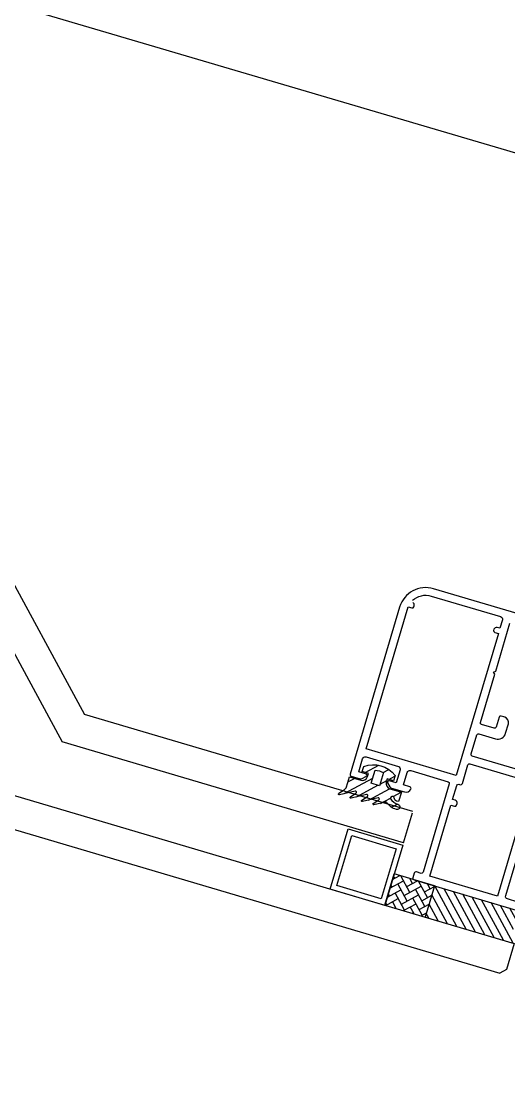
# Model space of a CAD drawing. Header units: millimetres. Extents: x 62878 to 70819, y -67946 to -61850.
# Drawn here: x 67040.34 to 67049.31, y -67031.06 to -67011.67 of the extents above; entities that cross this region are included whole.
import ezdxf

# ---------------------------------------------------------------- set-up
doc = ezdxf.new("R2010")
doc.units = ezdxf.units.MM
doc.layers.add('DOGRAMA', color=171, linetype='Continuous', lineweight=0)
doc.layers.add('DOĞRAMA-yeni', color=40, linetype='Continuous')
doc.layers.add('ÇATI K', color=254, linetype='Continuous')

# ---------------------------------------------------------------- blocks, each defined once
blk = doc.blocks.new('SPANDREL 98')
at = {"layer": 'DOĞRAMA-yeni', "color": 122, "lineweight": -2}
for p, q in [((46272.91855278611, 27296.66940725674), (46178.74697526782, 27268.83141178674)), ((46272.99254902167, 27296.06564856561), (46179.01278533634, 27268.28428747964)), ((46193.43837031834, 27285.50592054491), (46186.65789308209, 27273.04398574285)), ((46193.84662914369, 27285.00085523569), (46187.06615190742, 27272.53892043358)), ((46180.61575734126, 27271.26000264603), (46186.65789308209, 27273.04398574285)), ((46180.78566049333, 27270.68456114689), (46187.06615190742, 27272.53892043358)), ((46180.78566049333, 27270.68456114689), (46180.62266106359, 27271.23662057056)), ((46178.74697526782, 27268.83141178674), (46178.88856122789, 27268.35187720413)), ((46178.88856122786, 27268.35187720413), (46179.01278533634, 27268.28428747964))]:
    blk.add_line(p, q, dxfattribs=at)
for points in [[(46181.12670708141, 27269.52947745648), (46182.13372970487, 27269.82680797262), (46181.8052502775, 27270.93932820426), (46180.79822765404, 27270.64199768812)], [(46181.19429680593, 27269.65370156503), (46182.00950559635, 27269.89439769711), (46181.737660553, 27270.81510409573), (46180.9224517626, 27270.57440796361)]]:
    blk.add_lwpolyline(points, close=True, dxfattribs=at)

msp = doc.modelspace()

# ---------------------------------------------------------------- hatches: boundary and pattern name
at = {"layer": 'DOGRAMA', "lineweight": -2}
h = msp.add_hatch(dxfattribs=at)
h.set_pattern_fill('ANSI31', color=256, scale=0.05, angle=343.5027534101681, style=0)
h.set_pattern_definition([(28.49895813237898, (66948.84403306528, -66984.1497332581), (-0.075746416285702, 0.1395135940325284), [])])
edge = h.paths.add_edge_path(flags=16)
edge.add_arc((67046.81678841545, -67025.86678434149), 0.3999999981647205, 61.961998983642616, 85.03591704880722, ccw=False)
edge.add_line((67047.00481124186, -67025.5137299331), (67046.9332581711, -67025.75527292598))
edge.add_line((67046.9332581711, -67025.75527292598), (67046.77984783886, -67025.70982768132))
edge.add_line((67046.77984783886, -67025.70982768132), (67046.85140091143, -67025.46828468822))
edge = h.paths.add_edge_path()
edge.add_arc((67046.81678841545, -67025.86678434398), 0.5000000005864892, 36.629060508742384, 110.36885580011071, ccw=False)
edge.add_line((67047.2180458988, -67025.56846834936), (67047.1896426208, -67025.6643498066))
edge.add_line((67047.1896426208, -67025.6643498066), (67047.07458487204, -67025.63026587282))
edge.add_line((67047.07458487204, -67025.63026587282), (67047.05754290565, -67025.68779474696))
edge.add_arc((67047.15342436274, -67025.71619802462), 0.09999999997733701, 163.4989583263401, 253.4989583263401)
edge.add_line((67047.12502108508, -67025.81207948171), (67047.33596028943, -67025.87456669346))
edge.add_line((67047.33596028943, -67025.87456669346), (67047.28483439019, -67026.04715331635))
edge.add_line((67047.28483439019, -67026.04715331635), (67047.24698097026, -67026.03593987424))
edge.add_arc((67047.26544310137, -67025.97361692763), 0.06499999968984951, 185.0896221568756, 253.49895766992728, ccw=False)
edge.add_arc((67047.16813884566, -67025.98228333668), 0.03268943077768034, 5.089622427971816, 198.9292371075967)
edge.add_arc((67047.3138292528, -67025.90062502143), 0.1992591644445912, 207.5827366478381, 257.8486438071809)
edge.add_arc((67047.25641372704, -67026.14299498567), 0.05002797728339942, -105.52888305665408, 71.98435323016719, ccw=False)
edge.add_arc((67047.32975862394, -67025.87970285024), 0.3233450414759564, 215.1132952658604, 254.43960542047319, ccw=False)
edge.add_arc((67047.04889679451, -67026.0771932306), 0.02000000007139268, 35.1132951559329, 103.4989580658416)
edge.add_line((67047.04422824088, -67026.05774574722), (67046.8302686534, -67026.10910878463))
edge.add_arc((67046.82676723768, -67026.09452317226), 0.01500000000886095, 123.49895998889491, 283.498960029464, ccw=False)
edge.add_line((67046.81848840993, -67026.08201473462), (67046.92116068682, -67026.0140601214))
edge.add_arc((67046.91012225056, -67025.99738220424), 0.01999999989497113, 303.4989577366893, 463.4989577075207)
edge.add_line((67046.90545369708, -67025.977934721), (67046.61932944722, -67026.0466215731))
edge.add_arc((67046.61582803245, -67026.03203596076), 0.01499999975976785, 123.4989565628982, 283.4989565422508, ccw=False)
edge.add_line((67046.6075492056, -67026.01952752286), (67046.71022148247, -67025.95157290988))
edge.add_arc((67046.69918304576, -67025.93489499281), 0.02000000007113955, 303.4989589524122, 463.4989589154962)
edge.add_line((67046.69451449183, -67025.9154475095), (67046.40839024194, -67025.98413436158))
edge.add_arc((67046.40488882673, -67025.96954874904), 0.01500000005977113, 123.4989579847884, 283.49895798206217, ccw=False)
edge.add_line((67046.39660999941, -67025.95704031111), (67046.49928227629, -67025.8890856986))
edge.add_arc((67046.48824384001, -67025.87240778131), 0.02000000001221569, 303.4989575643755, 463.4989575891348)
edge.add_line((67046.48357528655, -67025.85296029795), (67046.19745103666, -67025.92164715007))
edge.add_arc((67046.19394962145, -67025.90706153752), 0.01500000005977113, 123.49895795411021, 283.49895798206217, ccw=False)
edge.add_line((67046.18567079413, -67025.89455309958), (67046.28146685286, -67025.83114957636))
edge.add_arc((67046.22627467073, -67025.74775999), 0.100000000410012, 303.4989579419727, 343.4989579381676)
edge.add_line((67046.32215612804, -67025.77616326843), (67046.3771457196, -67025.59053391384))
edge.add_line((67046.3771457196, -67025.59053391384), (67046.58808492488, -67025.65302112514))
edge.add_arc((67046.61648820319, -67025.55713966803), 0.1000000001772845, 253.4989579689673, 343.4989579609729)
edge.add_line((67046.7123696603, -67025.58554294636), (67046.72941162768, -67025.52801407223))
edge.add_line((67046.72941162768, -67025.52801407223), (67046.61435387799, -67025.49393013846))
edge.add_line((67046.61435387799, -67025.49393013846), (67046.64275715596, -67025.39804868147))
h = msp.add_hatch(dxfattribs=at)
h.set_pattern_fill('AR-HBONE', color=256, scale=0.03, angle=343.5027534101681, style=0)
h.set_pattern_definition([(28.49895813237898, (67053.42027199743, -66991.86304576624), (0.04820196113145938, 0.1627162282720481), [0.3599999999999985, -0.1199999999999997]), (118.4989581323789, (67053.52573109302, -66991.80578863274), (0.04820196113145938, 0.1627162282720481), [0.3599999999999994, -0.1199999999999999])])
h.paths.add_polyline_path([(67047.44293978909, -67027.44983028654), (67047.20323614686, -67027.37882209133), (67047.03281647895, -67027.95411083345), (67047.77443829391, -67028.1738038925), (67047.94485796278, -67027.59851515036)])
h = msp.add_hatch(dxfattribs=at)
h.set_pattern_fill('ANSI31', color=256, scale=0.03999999999999999, angle=343.5027534101681, style=0)
h.set_pattern_definition([(118.4989581323789, (67179.18334656024, -67052.38390236374), (0.1116108752260227, 0.06059713302856166), [])])
h.paths.add_polyline_path([(67048.20218054441, -67027.70342391096, 0.4142135623420975), (67048.23635884622, -67027.68486741165), (67049.48521482316, -67028.05482010767, 0.1532309010706403), (67049.41067661266, -67028.65851212754), (67048.03957177704, -67028.25234525208)])
h.paths.add_polyline_path([(67047.94485796278, -67027.59851515036), (67048.18362404464, -67027.66924560869, 0.4142135623575963), (67048.20218054441, -67027.70342391096), (67048.03957177704, -67028.25234525208), (67047.77443829391, -67028.1738038925)])

# ---------------------------------------------------------------- linework, layer by layer
for p, q in [((67047.03281647895, -67027.95411083345), (67047.20323614686, -67027.37882209133)), ((67047.94485796278, -67027.59851515036), (67047.20323614686, -67027.37882209133)), ((67047.94485796278, -67027.59851515036), (67047.77443829391, -67028.1738038925)), ((67047.94485796278, -67027.59851515036), (67047.77443829391, -67028.1738038925))]:
    msp.add_line(p, q, dxfattribs=at)
at = {"layer": 'DOGRAMA', "lineweight": -2, "ltscale": 0.5}
for points in [[(67050.11061347759, -67022.7750022577), (67047.92451625685, -67022.12740751983, 0.4142135623730951), (67047.3030925825, -67022.46479841505), (67046.39134735908, -67025.5425931851, 0.4142135623730951), (67046.41159081235, -67025.57987860551), (67046.57390853085, -67025.62796251493, 0.1991096956269791), (67046.6119637061, -67025.62395644035), (67046.68289300526, -67025.58544664354, 0.6680969080520953), (67046.67742981564, -67025.53347442037), (67046.55114434923, -67025.49606446309), (67046.62215254368, -67025.25636082041, -0.4142135623730951), (67046.68429491142, -67025.22262173089), (67047.27875994463, -67025.3987220546, -0.4142135623730951), (67047.3124990344, -67025.46086442187), (67047.2414908399, -67025.70056806454), (67047.11519578364, -67025.6631552668, 0.6680969080520438), (67047.0823063897, -67025.70376617837), (67047.12081618694, -67025.77469547704, 0.1989616347782854), (67047.15055878978, -67025.79878550953), (67047.3902720199, -67025.86979654475, 0.3728392455561729), (67047.50951377265, -67025.81572381091, 0.4568501953068724), (67047.49078262775, -67025.77441658739), (67047.37572487896, -67025.74033265362), (67047.44389274652, -67025.51021715706, -0.4142135623730951), (67047.50603511331, -67025.47647806733), (67048.19638160398, -67025.68098166877, -0.4142135623730951), (67048.21662505816, -67025.71826708918), (67047.73376933244, -67027.34825185883, -0.4142135623730951), (67047.6964839118, -67027.36849531236), (67047.61019060001, -67027.34293236201, 0.4142135623730951), (67047.57290517938, -67027.363175816), (67047.54734223022, -67027.44946912733, 0.4142135623730951), (67047.56758568349, -67027.48675454772), (67049.55233184365, -67028.074702402, 0.4142135623730951)], [(67047.54042475767, -67022.34035722597, -0.2621398995659221), (67047.88475166823, -67022.26164155964), (67049.15997504644, -67022.6394051569, -0.4142135623730951), (67049.19371413525, -67022.70154752415), (67049.14826889086, -67022.85495785551), (67049.1003281626, -67022.84075621651, 0.4142135623730951), (67049.03818579487, -67022.87449530624), (67049.03250514003, -67022.89367159754, 0.4142135623730951), (67049.05274859328, -67022.93095701795), (67049.11986561288, -67022.9508393125), (67048.34445612357, -67025.5684030892), (67046.68570691743, -67025.07702638), (67047.46111640675, -67022.4594626033), (67047.52823342624, -67022.47934489808, 0.4142135623730951), (67047.56551884691, -67022.45910144456), (67047.57119950268, -67022.43992515278, 0.3618128521052944), (67047.54591003308, -67022.38114862755)], [(67050.38421935981, -67025.72417838353), (67048.63917684185, -67025.20723872424, -0.4142135623730951), (67048.61893338858, -67025.16995330385), (67048.72260535244, -67024.81998598546, -0.4142135623730951), (67048.75989077307, -67024.79974253195), (67049.0667114358, -67024.89063302145, 0.4142135623730951), (67049.25313853892, -67024.78941575297), (67049.3042644382, -67024.61682913052, 0.4142135623730951), (67049.23678625969, -67024.49254439531), (67049.21760996836, -67024.48686373977), (67049.16966923917, -67024.47266210077, 0.4142135623730951), (67049.13238381947, -67024.49290555429), (67049.0784175905, -67024.67508032308, -0.4142135623730951), (67049.04113217074, -67024.69532377658), (67048.8110166742, -67024.6271559095, -0.4142135623730951), (67048.79077321998, -67024.5898704889), (67049.05350354114, -67023.70296701143), (67049.03326008783, -67023.66568159079), (67049.07054550847, -67023.64543813729), (67049.33327582959, -67022.75853466007, -0.4142135623730951)], [(67049.47987901233, -67027.89679628295), (67049.28811609838, -67027.839989727, -0.4142135623730951), (67049.25437700865, -67027.77784735951), (67049.44467897086, -67027.13544159735, -0.4142135623730951)]]:
    msp.add_lwpolyline(points, format="xyb", dxfattribs=at)
at = {"layer": 'DOGRAMA', "lineweight": -2}
for points in [[(67046.64275715596, -67025.39804868147, -0.3333333333332296), (67047.2180458988, -67025.56846834936), (67047.1896426208, -67025.6643498066), (67047.07458487204, -67025.63026587282), (67047.05754290565, -67025.68779474696, 0.4142135623730951), (67047.12502108508, -67025.81207948171), (67047.33596028943, -67025.87456669346), (67047.28483439019, -67026.04715331635), (67047.24698097026, -67026.03593987424, -0.3076847592325949), (67047.20069938691, -67025.97938333012, 1.128701775595035), (67047.13721726107, -67025.99288779286, 0.2229122392588673), (67047.27188621499, -67026.09541977545, -0.9785310008372164), (67047.24302003122, -67026.19119672239, -0.1732976222504512), (67047.06525711995, -67026.06568932888, 0.3075716929246892), (67047.04422824088, -67026.05774574722), (67046.8302686534, -67026.10910878463, -0.8390996311771624), (67046.81848840993, -67026.08201473462), (67046.92116068682, -67026.0140601214, 0.8390996311772869), (67046.90545369708, -67025.977934721), (67046.61932944722, -67026.0466215731, -0.8390996311771624), (67046.6075492056, -67026.01952752286), (67046.71022148247, -67025.95157290988, 0.839099631177325), (67046.69451449183, -67025.9154475095), (67046.40839024194, -67025.98413436158, -0.8390996311769768), (67046.39660999941, -67025.95704031111), (67046.49928227629, -67025.8890856986, 0.8390996311770358), (67046.48357528655, -67025.85296029795), (67046.19745103666, -67025.92164715007, -0.8390996311781366), (67046.18567079413, -67025.89455309958), (67046.28146685286, -67025.83114957636, 0.1763269807084491), (67046.32215612804, -67025.77616326843), (67046.3771457196, -67025.59053391384), (67046.58808492488, -67025.65302112514, 0.4142135623728453), (67046.7123696603, -67025.58554294636), (67046.72941162768, -67025.52801407223), (67046.61435387799, -67025.49393013846)], [(67046.85140091143, -67025.46828468822, -0.1010205144335734), (67047.00481124186, -67025.5137299331), (67046.9332581711, -67025.75527292598), (67046.77984783886, -67025.70982768132)], [(67046.85140091143, -67025.46828468822, -0.1010205144335734), (67047.00481124186, -67025.5137299331), (67046.9332581711, -67025.75527292598), (67046.77984783886, -67025.70982768132)]]:
    msp.add_lwpolyline(points, format="xyb", close=True, dxfattribs=at)
at = {"layer": 'DOGRAMA', "linetype": 'ByBlock', "lineweight": -2}
msp.add_lwpolyline([(67049.4922259103, -67026.48203568328), (67049.10594133005, -67027.7860234989), (67047.85948238883, -67027.4167808851), (67048.24576696903, -67026.11279306948), (67048.3128839886, -67026.13267536402, 0.4142135623730951), (67048.35016940921, -67026.11243191049), (67048.3586903929, -67026.08366747331, 0.4142135623730951), (67048.32495130316, -67026.0215251056), (67048.27701057494, -67026.00732346684), (67048.35369942611, -67025.74844353285, -0.4142135623730951), (67048.39098484679, -67025.72820007909), (67048.41974928373, -67025.73672106252, 0.4142135623730951), (67048.45703470433, -67025.71647760902), (67048.55928650472, -67025.37130436368, -0.4142135623730951), (67048.59657192534, -67025.3510609097), (67049.81426642873, -67025.71178254031, -0.4142135623730951)], format="xyb", dxfattribs=at)
at = {"layer": 'ÇATI K', "color": 0}
msp.add_line((67513.15928076589, -67150.79990219977), (66761.63928102894, -66929.27550256396), dxfattribs=at)

# ---------------------------------------------------------------- block references
at = {"layer": 'DOĞRAMA-yeni', "xscale": -1, "rotation": 359.9612925110064}
msp.add_blockref('SPANDREL 98', (113209.725025704, -94328.68081913835), dxfattribs=at)

doc.saveas('drawing.dxf')
